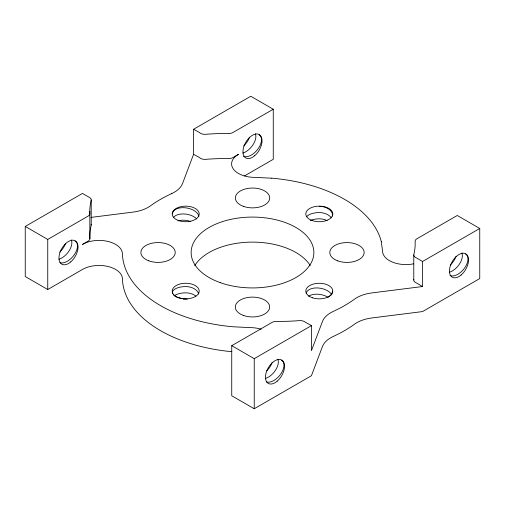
<?xml version="1.0" encoding="UTF-8"?>
<svg xmlns="http://www.w3.org/2000/svg" width="505" height="505" viewBox="0 0 505 505"><rect width="100%" height="100%" fill="white"/><g stroke="black" fill="none" stroke-linecap="round" stroke-linejoin="round"><path stroke-width="0.76" d="M413.848 279.461L413.784 279.852A6.148 3.548 0 0 0 416.41 282.92L422.546 286.537L422.546 261.495L416.41 257.878A6.148 3.548 0 0 1 413.784 254.817L413.848 254.419A135.088 77.991 0 0 0 415.167 242.337L415.123 241.251A6.073 3.503 0 0 1 416.96 238.758L457.252 215.483L479.75 228.468L479.75 278.552L422.546 311.579L372.362 317.891A30.666 17.707 0 0 0 354.63 324.103L353.184 325.151A130.138 75.138 0 0 1 335.187 335.547L333.136 336.513A30.666 17.707 0 0 0 322.367 346.752L311.433 375.726L254.236 408.753L231.738 395.762L231.738 345.685L272.056 322.417A6.073 3.503 0 0 1 276.368 321.363L278.255 321.382A135.088 77.991 0 0 0 299.181 320.625L299.863 320.587A6.148 3.548 0 0 1 305.171 322.102L311.433 325.643L311.433 350.685L322.367 321.71A30.666 17.707 0 0 1 333.136 311.471L335.187 310.506A130.138 75.138 0 0 0 353.184 300.109L354.63 299.067A30.666 17.707 0 0 1 372.362 292.849L422.546 286.537M244.502 175.91L273.262 159.315L273.262 109.238L250.764 96.247L193.566 129.274L193.566 154.315L182.633 183.29A30.666 17.707 0 0 1 171.864 193.529M25.25 226.448L82.454 193.421L89.417 197.442A6.148 3.548 0 0 1 91.216 200.106L91.153 200.498A135.088 77.991 0 0 0 89.833 212.58L89.877 213.672A6.073 3.503 0 0 1 88.04 216.159L47.748 239.433L47.748 289.517L25.25 276.532L25.25 226.448L47.748 239.433M273.262 109.238L232.944 132.499A6.073 3.503 0 0 1 228.632 133.56L226.745 133.535A135.088 77.991 0 0 0 205.819 134.298L205.137 134.336A6.148 3.548 0 0 1 199.469 132.48L193.566 129.274M47.748 289.517L82.485 269.449A23.35 13.483 0 0 1 107.95 266.47A23.35 13.483 0 0 1 122.418 278.93A130.132 75.131 0 0 0 231.845 351.695M254.236 408.753L254.236 358.67L311.433 325.643M422.546 261.495L479.75 228.468M90.944 217.396L132.638 212.15A30.666 17.707 0 0 0 150.37 205.933L151.879 204.847A130.132 75.131 0 0 1 171.896 193.51M271.627 178.183L254.924 177.388A23.35 13.483 0 0 1 233.348 169.036A23.35 13.483 0 0 1 238.499 154.334L232.944 157.541A6.073 3.503 0 0 1 228.632 158.602L226.745 158.576A135.088 77.991 0 0 0 205.819 159.334L205.137 159.378A6.148 3.548 0 0 1 199.469 157.516L193.566 154.315M231.738 345.685L254.236 358.67M381.275 241.649L382.582 251.111A23.35 13.483 0 0 0 413.519 263.85M261.098 329.216A23.35 13.483 0 0 0 250.076 327.612L233.405 326.798A130.132 75.131 0 0 1 122.418 253.889A23.35 13.483 0 0 0 107.95 241.434A23.35 13.483 0 0 0 82.485 244.407L88.04 241.201A6.073 3.503 0 0 0 89.877 238.707L89.833 237.621A135.088 77.991 0 0 1 91.153 225.539L91.216 225.148A6.148 3.548 0 0 0 91.121 224.353M413.778 254.975L413.778 280.016M91.222 199.942L91.222 224.984M89.821 211.481L89.877 238.707M194.753 265.561A61.364 35.426 0 0 1 252.462 242.116A61.364 35.426 0 0 1 310.221 265.516M271.658 178.164A130.132 75.131 0 0 1 381.3 241.63M259.097 134.829A13.345 7.619 -49.6 0 1 257.992 148.956A13.345 7.619 -49.6 0 1 243.524 156.291M255.353 133.749A13.345 7.619 -49.6 0 1 253.068 144.689A13.345 7.619 -49.6 0 1 242.905 153.047M249.527 137.202A13.345 7.619 -49.6 0 1 243.7 145.894M172.502 213.943A13.345 7.625 10.1 0 1 185.297 207.776A13.345 7.625 10.1 0 1 198.882 216.582M173.436 217.485A13.345 7.625 10.1 0 1 184.47 213.968A13.345 7.625 10.1 0 1 196.849 218.968M177.949 220.893A13.345 7.625 10.1 0 1 190.568 221.455M185.707 298.689A13.345 6.06 0 0 1 175.462 296.492M174.951 296.189A13.345 6.06 0 0 1 174.477 295.873M173.676 295.21A13.345 6.06 0 0 1 173.341 294.857M172.641 293.765A13.345 6.06 0 0 1 172.508 293.386M172.401 292.629A13.345 6.06 0 0 1 185.707 286.569A13.345 9.185 0 0 1 198.774 294.036M195.953 296.164A13.345 9.185 0 0 0 185.707 292.831A13.345 6.06 0 0 0 174.477 295.64M183.214 299.194A13.345 6.06 0 0 1 185.707 299.086A13.345 9.185 0 0 1 187.374 299.162M308.618 296.239A13.345 7.625 10.1 0 1 327.707 297.098M306.194 293.247A13.345 7.625 10.1 0 1 318.055 287.964A13.345 7.625 10.1 0 1 331.842 294.87M332.498 291.063A13.345 7.625 -10.1 0 1 328.326 297.155M331.324 217.851A13.345 9.185 0 0 0 319.293 212.573A13.345 6.06 0 0 0 306.642 216.759M327.107 220.597A13.345 9.185 0 0 0 319.293 218.835A13.345 6.06 0 0 0 310.19 220.477M319.293 206.318A13.345 9.185 0 0 1 332.568 216.077M281.588 360.292A13.345 7.619 -49.6 0 1 280.723 374.079A13.345 7.619 -49.6 0 1 266.482 381.925M277.845 359.213A13.345 7.619 -49.6 0 1 275.566 370.152A13.345 7.619 -49.6 0 1 265.403 378.51M272.025 362.666A13.345 7.619 -49.6 0 1 266.791 370.784M465.585 254.066A13.345 7.619 -49.6 0 1 464.48 268.193A13.345 7.619 -49.6 0 1 450.012 275.522M461.841 252.98A13.345 7.619 -49.6 0 1 459.556 263.926A13.345 7.619 -49.6 0 1 449.393 272.283M456.015 256.439A13.345 7.619 -49.6 0 1 450.189 265.125M75.1 241.055A13.345 7.619 -49.6 0 1 74.235 254.848A13.345 7.619 -49.6 0 1 59.994 262.688M71.356 239.976A13.345 7.619 -49.6 0 1 69.071 250.916A13.345 7.619 -49.6 0 1 58.908 259.273M65.536 243.429A13.345 7.619 -49.6 0 1 59.704 252.121M220.199 282.623A61.364 35.426 0 0 0 313.832 253.592A61.364 35.426 0 0 0 223.469 221.291A61.364 35.426 0 0 0 220.199 282.623M337.744 260.864A17.176 9.917 0 0 0 364.137 252.942A17.176 9.917 0 0 0 339.051 243.707A17.176 9.917 0 0 0 337.744 260.864M243.309 206.318A17.176 9.917 0 0 0 269.702 198.389A17.176 9.917 0 0 0 244.616 189.16A17.176 9.917 0 0 0 243.309 206.318M148.823 260.839A17.176 9.917 0 0 0 175.216 252.91A17.176 9.917 0 0 0 150.13 243.681A17.176 9.917 0 0 0 148.823 260.839M243.258 315.385A17.176 9.917 0 0 0 269.651 307.463A17.176 9.917 0 0 0 244.565 298.228A17.176 9.917 0 0 0 243.258 315.385M312.494 220.666A13.496 7.79 0 0 0 332.789 213.975A13.496 7.79 0 0 0 312.601 207.176A13.496 7.79 0 0 0 312.494 220.666M312.494 297.792A13.496 7.79 0 0 0 332.789 291.095A13.496 7.79 0 0 0 312.601 284.296A13.496 7.79 0 0 0 312.494 297.792M178.909 297.792A13.496 7.79 0 0 0 199.204 291.095A13.496 7.79 0 0 0 179.016 284.296A13.496 7.79 0 0 0 178.909 297.792M178.909 220.666A13.496 7.79 0 0 0 199.204 213.975A13.496 7.79 0 0 0 179.016 207.176A13.496 7.79 0 0 0 178.909 220.666M461.097 275.023A13.496 7.79 -60 0 0 465.995 253.971A13.496 7.79 -60 0 0 449.873 267.492A13.496 7.79 -60 0 0 461.097 275.023M70.687 261.956A13.496 7.79 -60 0 0 75.46 240.929A13.496 7.79 -60 0 0 59.369 254.577A13.496 7.79 -60 0 0 70.687 261.956M277.176 381.193A13.496 7.79 -60 0 0 281.948 360.166A13.496 7.79 -60 0 0 265.864 373.814A13.496 7.79 -60 0 0 277.176 381.193M254.671 155.729A13.496 7.79 -60 0 0 259.45 134.702A13.496 7.79 -60 0 0 243.359 148.35A13.496 7.79 -60 0 0 254.671 155.729"/></g></svg>
